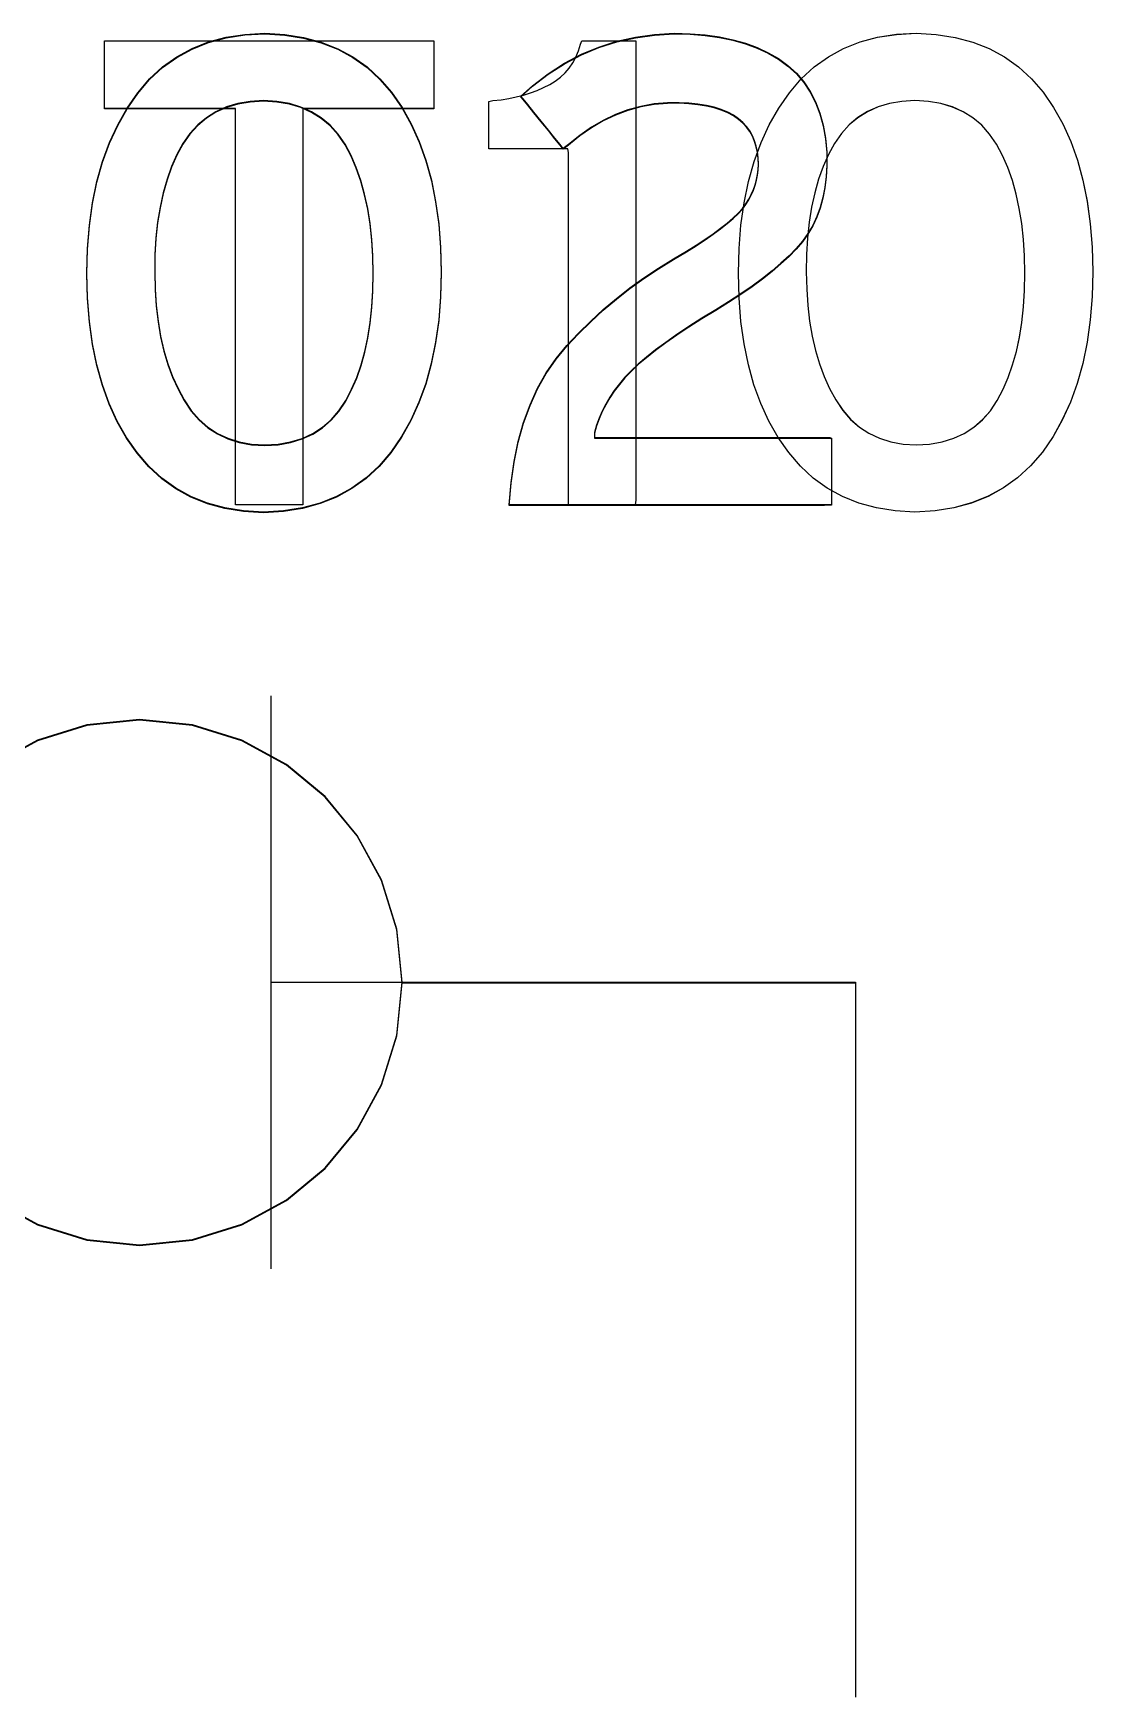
# Model space of a CAD drawing. Extents: x 1 to 47.7, y 0.2 to 35.
# Drawn here: x 33.0986 to 33.3206, y 11.9353 to 12.2837 of the extents above; entities that cross this region are included whole.
import ezdxf

# ---------------------------------------------------------------- set-up
doc = ezdxf.new("R2010")
doc.units = 0
doc.header["$MEASUREMENT"] = 0
for name, color, linetype in [('5_1___24__TARGET_LEDS___12', 7, 'CONTINUOUS'), ('6_2___8__INDEPENDENT_INPUT', 7, 'CONTINUOUS'), ('6_3___8__OPTOISO_INDEPENDE', 7, 'CONTINUOUS'), ('6_4___24__OPTOISO_INDEPEND', 7, 'CONTINUOUS'), ('6_6___8__INDEPENDENT_INPUT', 7, 'CONTINUOUS'), ('6_7___8__OPTOISO_INDEPENDE', 7, 'CONTINUOUS')]:
    doc.layers.add(name, color=color, linetype=linetype)

msp = doc.modelspace()

# ---------------------------------------------------------------- linework, layer by layer
at = {"layer": '5_1___24__TARGET_LEDS___12'}
for points in [[(33.18407, 12.23357), (33.18394, 12.22842), (33.18355, 12.22351), (33.1829, 12.21884), (33.18199, 12.21441), (33.18082, 12.21022), (33.17939, 12.20626), (33.17769, 12.20255), (33.17574, 12.19907), (33.17353, 12.19584), (33.17105, 12.19296), (33.16833, 12.19045), (33.16537, 12.18832), (33.16215, 12.18655), (33.15869, 12.18517), (33.15498, 12.18415), (33.15102, 12.18351), (33.14681, 12.18325), (33.14265, 12.18351), (33.13874, 12.18415), (33.13507, 12.18515), (33.13164, 12.18652), (33.12845, 12.18827), (33.12551, 12.19038), (33.12281, 12.19287), (33.12036, 12.19572), (33.11815, 12.19891), (33.1162, 12.20233), (33.11451, 12.20601), (33.11307, 12.20993), (33.1119, 12.21411), (33.11099, 12.21853), (33.11034, 12.2232), (33.10995, 12.22812), (33.10982, 12.2333), (33.10995, 12.23846), (33.11035, 12.24338), (33.11101, 12.24806), (33.11193, 12.2525), (33.11312, 12.2567), (33.11457, 12.26066), (33.11628, 12.26438), (33.11826, 12.26786), (33.1205, 12.2711), (33.12298, 12.27399), (33.1257, 12.2765), (33.12867, 12.27863), (33.13187, 12.28037), (33.13531, 12.28174), (33.13899, 12.28272), (33.14292, 12.28333), (33.14708, 12.28355), (33.15128, 12.2833), (33.15523, 12.28268), (33.15893, 12.28169), (33.16238, 12.28033), (33.16558, 12.27861), (33.16853, 12.27651), (33.17123, 12.27404), (33.17367, 12.2712), (33.17586, 12.26802), (33.17778, 12.26458), (33.17945, 12.26089), (33.18086, 12.25696), (33.18202, 12.25278), (33.18291, 12.24835), (33.18356, 12.24367), (33.18394, 12.23874)], [(33.19832, 12.18481), (33.19872, 12.18947), (33.19936, 12.19389), (33.20023, 12.19807), (33.20134, 12.20202), (33.20268, 12.20573), (33.20426, 12.2092), (33.20608, 12.21243), (33.20813, 12.21543), (33.21042, 12.21818), (33.21286, 12.22077), (33.21539, 12.22327), (33.21803, 12.22568), (33.22077, 12.22799), (33.22361, 12.23021), (33.22655, 12.23234), (33.22959, 12.23437), (33.23273, 12.23631), (33.23548, 12.23792), (33.23751, 12.23918), (33.23938, 12.2404), (33.24109, 12.24158), (33.24263, 12.24272), (33.24402, 12.24382), (33.24524, 12.24487), (33.2463, 12.24589), (33.2472, 12.24687), (33.24791, 12.24783), (33.24852, 12.24881), (33.24905, 12.24981), (33.2495, 12.25082), (33.24987, 12.25185), (33.25015, 12.2529), (33.25036, 12.25397), (33.25049, 12.25505), (33.25054, 12.25616), (33.2505, 12.25746), (33.25035, 12.25873), (33.2501, 12.25992), (33.24974, 12.26105), (33.24928, 12.26211), (33.24871, 12.2631), (33.24804, 12.26402), (33.24726, 12.26488), (33.24636, 12.26566), (33.2453, 12.2664), (33.2441, 12.26704), (33.24276, 12.2676), (33.24128, 12.26806), (33.23965, 12.26844), (33.23788, 12.26872), (33.23597, 12.26892), (33.23392, 12.26902), (33.23151, 12.26901), (33.22867, 12.26875), (33.2259, 12.26825), (33.2232, 12.26751), (33.22057, 12.26654), (33.21801, 12.26532), (33.21553, 12.26387), (33.21311, 12.26218), (33.21077, 12.26026), (33.20965, 12.25945), (33.20901, 12.26024), (33.20791, 12.26159), (33.20652, 12.2633), (33.205, 12.26517), (33.2035, 12.26701), (33.20219, 12.26862), (33.20123, 12.26981), (33.20077, 12.27037), (33.20322, 12.27258), (33.20651, 12.2751), (33.20991, 12.27729), (33.21344, 12.27915), (33.21709, 12.28068), (33.22087, 12.28189), (33.22476, 12.28277), (33.22878, 12.28332), (33.23292, 12.28355), (33.23624, 12.28347), (33.23938, 12.28322), (33.24236, 12.2828), (33.24517, 12.28222), (33.24782, 12.28148), (33.2503, 12.28057), (33.25261, 12.27949), (33.25475, 12.27825), (33.25673, 12.27683), (33.2585, 12.27518), (33.26006, 12.27336), (33.2614, 12.27136), (33.26253, 12.26918), (33.26343, 12.26683), (33.26413, 12.26429), (33.2646, 12.26158), (33.26486, 12.25869), (33.26489, 12.25592), (33.26476, 12.25355), (33.26448, 12.25129), (33.26405, 12.24913), (33.26349, 12.24709), (33.26278, 12.24516), (33.26193, 12.24333), (33.26093, 12.24161), (33.2598, 12.24001), (33.25847, 12.23848), (33.25696, 12.23694), (33.25527, 12.23539), (33.25342, 12.23381), (33.25139, 12.23221), (33.2492, 12.2306), (33.24683, 12.22896), (33.2443, 12.22731), (33.24159, 12.22564), (33.23868, 12.22386), (33.23596, 12.22213), (33.23343, 12.22045), (33.23111, 12.21883), (33.229, 12.21726), (33.22708, 12.21574), (33.22537, 12.21428), (33.22387, 12.21287), (33.22256, 12.21152), (33.2214, 12.21014), (33.22034, 12.20875), (33.21939, 12.20733), (33.21855, 12.20589), (33.21781, 12.20444), (33.21717, 12.20296), (33.21664, 12.20145), (33.21622, 12.19993), (33.21621, 12.19891), (33.2191, 12.19891), (33.2247, 12.19891), (33.23211, 12.19891), (33.24046, 12.19891), (33.24886, 12.19891), (33.25642, 12.19891), (33.26226, 12.19891), (33.2655, 12.19891), (33.26587, 12.19874), (33.26587, 12.19774), (33.26587, 12.19602), (33.26587, 12.19384), (33.26587, 12.19146), (33.26587, 12.18911), (33.26587, 12.18706), (33.26587, 12.18555), (33.26587, 12.18483), (33.26437, 12.18481), (33.25868, 12.18481), (33.24986, 12.18481), (33.2391, 12.18481), (33.22762, 12.18481), (33.2166, 12.18481), (33.20725, 12.18481), (33.20075, 12.18481)], [(33.16984, 12.2333), (33.16977, 12.23691), (33.16955, 12.24038), (33.16919, 12.24369), (33.16868, 12.24685), (33.16802, 12.24986), (33.16722, 12.25272), (33.16627, 12.25542), (33.16518, 12.25797), (33.16392, 12.26035), (33.16246, 12.26245), (33.1608, 12.26428), (33.15895, 12.26583), (33.15691, 12.26711), (33.15467, 12.26811), (33.15225, 12.26883), (33.14962, 12.26928), (33.14681, 12.26945), (33.14404, 12.26928), (33.14146, 12.26884), (33.13907, 12.26812), (33.13687, 12.26714), (33.13486, 12.26588), (33.13304, 12.26435), (33.13141, 12.26254), (33.12996, 12.26047), (33.1287, 12.25814), (33.12758, 12.25564), (33.12662, 12.25298), (33.12581, 12.25015), (33.12515, 12.24716), (33.12464, 12.24401), (33.12429, 12.24069), (33.12409, 12.23721), (33.12405, 12.23357), (33.12413, 12.22997), (33.12436, 12.22652), (33.12474, 12.22324), (33.12527, 12.2201), (33.12596, 12.21713), (33.1268, 12.21431), (33.1278, 12.21165), (33.12894, 12.20914), (33.13023, 12.20675), (33.13169, 12.20457), (33.13333, 12.20268), (33.13516, 12.20108), (33.13717, 12.19976), (33.13937, 12.19873), (33.14176, 12.19798), (33.14433, 12.19752), (33.14708, 12.19735), (33.14989, 12.19752), (33.15251, 12.19797), (33.15493, 12.19871), (33.15715, 12.19973), (33.15917, 12.20103), (33.161, 12.20262), (33.16263, 12.20448), (33.16407, 12.20663), (33.1653, 12.20899), (33.16636, 12.21147), (33.16729, 12.21411), (33.16807, 12.21691), (33.16871, 12.21986), (33.1692, 12.22298), (33.16956, 12.22626), (33.16977, 12.2297)]]:
    msp.add_lwpolyline(points, close=True, dxfattribs=at)
for points in [[(33.09014, 12.03919), (33.09948, 12.03412), (33.1098, 12.03092), (33.12088, 12.0298), (33.13196, 12.03092), (33.14229, 12.03412), (33.15163, 12.03919), (33.15978, 12.0459), (33.16649, 12.05404), (33.17157, 12.06338), (33.17477, 12.07371), (33.17589, 12.08479), (33.17477, 12.09588), (33.17157, 12.10621), (33.16649, 12.11556), (33.15978, 12.1237), (33.15163, 12.13041), (33.14229, 12.13548), (33.13196, 12.13869), (33.12088, 12.1398), (33.1098, 12.13869), (33.09948, 12.13548), (33.09014, 12.13041)], [(33.17589, 12.08479), (33.27089, 12.08479), (33.27089, 11.93517)]]:
    msp.add_lwpolyline(points, dxfattribs=at)
at = {"layer": '6_2___8__INDEPENDENT_INPUT'}
for points in [[(33.15506, 12.26789), (33.15506, 12.18494), (33.14096, 12.18494), (33.14096, 12.26789), (33.1135, 12.26789), (33.1135, 12.28212), (33.18255, 12.28212), (33.18255, 12.26789), (33.15506, 12.26789)], [(33.1484, 12.1449), (33.1484, 12.02491)], [(33.1484, 12.08491), (33.27091, 12.08491), (33.27091, 11.93527)]]:
    msp.add_lwpolyline(points, dxfattribs=at)
for points in [[(33.21075, 12.18494), (33.21075, 12.1878), (33.21075, 12.19538), (33.21075, 12.20624), (33.21075, 12.21892), (33.21075, 12.23197), (33.21075, 12.24392), (33.21075, 12.25333), (33.21075, 12.25873), (33.21058, 12.25947), (33.20937, 12.25947), (33.20726, 12.25947), (33.20459, 12.25947), (33.20166, 12.25947), (33.19882, 12.25947), (33.19639, 12.25947), (33.19469, 12.25947), (33.19405, 12.25947), (33.19405, 12.25986), (33.19405, 12.26088), (33.19405, 12.26234), (33.19405, 12.26405), (33.19405, 12.26581), (33.19405, 12.26742), (33.19405, 12.26868), (33.19405, 12.26941), (33.19492, 12.26958), (33.19661, 12.26978), (33.19824, 12.27003), (33.19981, 12.27036), (33.20132, 12.27075), (33.20278, 12.27121), (33.20418, 12.27173), (33.20552, 12.27232), (33.2068, 12.27297), (33.20798, 12.27367), (33.20906, 12.27448), (33.21002, 12.27538), (33.21088, 12.27638), (33.21164, 12.27748), (33.21228, 12.27868), (33.21282, 12.27999), (33.21326, 12.28139), (33.21355, 12.28212), (33.21437, 12.28212), (33.21581, 12.28212), (33.21764, 12.28212), (33.21964, 12.28212), (33.22158, 12.28212), (33.22324, 12.28212), (33.2244, 12.28212), (33.22484, 12.28212), (33.22484, 12.27841), (33.22484, 12.26852), (33.22484, 12.25435), (33.22484, 12.23782), (33.22484, 12.22081), (33.22484, 12.20522), (33.22484, 12.19295), (33.22484, 12.18591), (33.2247, 12.18494), (33.22368, 12.18494), (33.2219, 12.18494), (33.21964, 12.18494), (33.21717, 12.18494), (33.21477, 12.18494), (33.21272, 12.18494), (33.21129, 12.18494)], [(33.3206, 12.2337), (33.32047, 12.22856), (33.32008, 12.22365), (33.31943, 12.21898), (33.31852, 12.21455), (33.31734, 12.21035), (33.31591, 12.2064), (33.31422, 12.20268), (33.31227, 12.19921), (33.31005, 12.19598), (33.30758, 12.19309), (33.30486, 12.19059), (33.30189, 12.18845), (33.29868, 12.18669), (33.29522, 12.1853), (33.29151, 12.18429), (33.28755, 12.18365), (33.28334, 12.18338), (33.27918, 12.18365), (33.27527, 12.18428), (33.27159, 12.18529), (33.26817, 12.18666), (33.26498, 12.1884), (33.26204, 12.19052), (33.25934, 12.193), (33.25689, 12.19586), (33.25468, 12.19904), (33.25273, 12.20247), (33.25103, 12.20614), (33.2496, 12.21007), (33.24843, 12.21424), (33.24752, 12.21866), (33.24687, 12.22334), (33.24648, 12.22826), (33.24635, 12.23343), (33.24648, 12.23859), (33.24688, 12.24352), (33.24754, 12.2482), (33.24846, 12.25264), (33.24965, 12.25684), (33.2511, 12.2608), (33.25281, 12.26452), (33.25479, 12.268), (33.25703, 12.27123), (33.25951, 12.27413), (33.26223, 12.27663), (33.2652, 12.27876), (33.2684, 12.28051), (33.27184, 12.28188), (33.27552, 12.28286), (33.27945, 12.28346), (33.28361, 12.28368), (33.28781, 12.28344), (33.29176, 12.28282), (33.29546, 12.28183), (33.29891, 12.28047), (33.30211, 12.27874), (33.30506, 12.27664), (33.30776, 12.27418), (33.3102, 12.27134), (33.31239, 12.26816), (33.31431, 12.26472), (33.31598, 12.26103), (33.31739, 12.25709), (33.31854, 12.25291), (33.31944, 12.24848), (33.32008, 12.2438), (33.32047, 12.23888)], [(33.30637, 12.23343), (33.3063, 12.23705), (33.30608, 12.24051), (33.30571, 12.24383), (33.30521, 12.24699), (33.30455, 12.25), (33.30375, 12.25285), (33.3028, 12.25556), (33.30171, 12.25811), (33.30045, 12.26048), (33.29899, 12.26259), (33.29733, 12.26441), (33.29548, 12.26597), (33.29344, 12.26724), (33.2912, 12.26824), (33.28877, 12.26897), (33.28615, 12.26941), (33.28334, 12.26959), (33.28057, 12.26942), (33.27799, 12.26897), (33.2756, 12.26826), (33.2734, 12.26727), (33.27139, 12.26601), (33.26957, 12.26448), (33.26794, 12.26268), (33.26649, 12.2606), (33.26523, 12.25827), (33.26411, 12.25578), (33.26315, 12.25311), (33.26234, 12.25029), (33.26168, 12.2473), (33.26117, 12.24415), (33.26082, 12.24083), (33.26062, 12.23735), (33.26058, 12.2337), (33.26066, 12.2301), (33.26089, 12.22666), (33.26127, 12.22337), (33.2618, 12.22024), (33.26249, 12.21726), (33.26333, 12.21445), (33.26432, 12.21178), (33.26547, 12.20928), (33.26676, 12.20689), (33.26822, 12.20471), (33.26986, 12.20282), (33.27169, 12.20121), (33.2737, 12.1999), (33.2759, 12.19886), (33.27828, 12.19812), (33.28085, 12.19766), (33.28361, 12.19748), (33.28642, 12.19766), (33.28904, 12.19811), (33.29146, 12.19885), (33.29368, 12.19987), (33.2957, 12.20117), (33.29753, 12.20275), (33.29916, 12.20462), (33.3006, 12.20677), (33.30183, 12.20913), (33.30289, 12.21161), (33.30381, 12.21424), (33.3046, 12.21704), (33.30523, 12.22), (33.30573, 12.22312), (33.30609, 12.2264), (33.3063, 12.22983)]]:
    msp.add_lwpolyline(points, close=True, dxfattribs=at)
at = {"layer": '6_3___8__OPTOISO_INDEPENDE'}
for points in [[(33.15506, 12.26789), (33.15506, 12.18494), (33.14096, 12.18494), (33.14096, 12.26789), (33.1135, 12.26789), (33.1135, 12.28212), (33.18255, 12.28212), (33.18255, 12.26789), (33.15506, 12.26789)], [(33.1484, 12.1449), (33.1484, 12.02491)], [(33.1484, 12.08491), (33.2709, 12.08491), (33.2709, 11.93527)]]:
    msp.add_lwpolyline(points, dxfattribs=at)
for points in [[(33.21075, 12.18494), (33.21075, 12.1878), (33.21075, 12.19538), (33.21075, 12.20624), (33.21075, 12.21892), (33.21075, 12.23197), (33.21075, 12.24392), (33.21075, 12.25333), (33.21075, 12.25873), (33.21058, 12.25947), (33.20937, 12.25947), (33.20726, 12.25947), (33.20459, 12.25947), (33.20166, 12.25947), (33.19882, 12.25947), (33.19639, 12.25947), (33.19469, 12.25947), (33.19405, 12.25947), (33.19405, 12.25986), (33.19405, 12.26088), (33.19405, 12.26234), (33.19405, 12.26405), (33.19405, 12.26581), (33.19405, 12.26742), (33.19405, 12.26868), (33.19405, 12.26941), (33.19492, 12.26958), (33.19661, 12.26978), (33.19824, 12.27003), (33.19981, 12.27036), (33.20132, 12.27075), (33.20278, 12.27121), (33.20418, 12.27173), (33.20552, 12.27232), (33.2068, 12.27297), (33.20798, 12.27367), (33.20906, 12.27448), (33.21002, 12.27538), (33.21088, 12.27638), (33.21164, 12.27748), (33.21228, 12.27868), (33.21282, 12.27999), (33.21326, 12.28139), (33.21355, 12.28212), (33.21437, 12.28212), (33.21581, 12.28212), (33.21764, 12.28212), (33.21964, 12.28212), (33.22158, 12.28212), (33.22324, 12.28212), (33.2244, 12.28212), (33.22484, 12.28212), (33.22484, 12.27841), (33.22484, 12.26852), (33.22484, 12.25435), (33.22484, 12.23782), (33.22484, 12.22081), (33.22484, 12.20522), (33.22484, 12.19295), (33.22484, 12.18591), (33.2247, 12.18494), (33.22368, 12.18494), (33.2219, 12.18494), (33.21964, 12.18494), (33.21717, 12.18494), (33.21477, 12.18494), (33.21272, 12.18494), (33.21129, 12.18494)], [(33.3206, 12.2337), (33.32047, 12.22856), (33.32008, 12.22365), (33.31943, 12.21898), (33.31852, 12.21455), (33.31734, 12.21035), (33.31591, 12.2064), (33.31422, 12.20268), (33.31227, 12.19921), (33.31005, 12.19598), (33.30758, 12.19309), (33.30486, 12.19059), (33.30189, 12.18845), (33.29868, 12.18669), (33.29522, 12.1853), (33.29151, 12.18429), (33.28755, 12.18365), (33.28334, 12.18338), (33.27918, 12.18365), (33.27527, 12.18428), (33.27159, 12.18529), (33.26817, 12.18666), (33.26498, 12.1884), (33.26204, 12.19052), (33.25934, 12.193), (33.25689, 12.19586), (33.25468, 12.19904), (33.25273, 12.20247), (33.25103, 12.20614), (33.2496, 12.21007), (33.24843, 12.21424), (33.24752, 12.21866), (33.24687, 12.22334), (33.24648, 12.22826), (33.24635, 12.23343), (33.24648, 12.23859), (33.24688, 12.24352), (33.24754, 12.2482), (33.24846, 12.25264), (33.24965, 12.25684), (33.2511, 12.2608), (33.25281, 12.26452), (33.25479, 12.268), (33.25703, 12.27123), (33.25951, 12.27413), (33.26223, 12.27663), (33.2652, 12.27876), (33.2684, 12.28051), (33.27184, 12.28188), (33.27552, 12.28286), (33.27945, 12.28346), (33.28361, 12.28368), (33.28781, 12.28344), (33.29176, 12.28282), (33.29546, 12.28183), (33.29891, 12.28047), (33.30211, 12.27874), (33.30506, 12.27664), (33.30776, 12.27418), (33.3102, 12.27134), (33.31239, 12.26816), (33.31431, 12.26472), (33.31598, 12.26103), (33.31739, 12.25709), (33.31854, 12.25291), (33.31944, 12.24848), (33.32008, 12.2438), (33.32047, 12.23888)], [(33.30637, 12.23343), (33.3063, 12.23705), (33.30608, 12.24051), (33.30571, 12.24383), (33.30521, 12.24699), (33.30455, 12.25), (33.30375, 12.25285), (33.3028, 12.25556), (33.30171, 12.25811), (33.30045, 12.26048), (33.29899, 12.26259), (33.29733, 12.26441), (33.29548, 12.26597), (33.29344, 12.26724), (33.2912, 12.26824), (33.28877, 12.26897), (33.28615, 12.26941), (33.28334, 12.26959), (33.28057, 12.26942), (33.27799, 12.26897), (33.2756, 12.26826), (33.2734, 12.26727), (33.27139, 12.26601), (33.26957, 12.26448), (33.26794, 12.26268), (33.26649, 12.2606), (33.26523, 12.25827), (33.26411, 12.25578), (33.26315, 12.25311), (33.26234, 12.25029), (33.26168, 12.2473), (33.26117, 12.24415), (33.26082, 12.24083), (33.26062, 12.23735), (33.26058, 12.2337), (33.26066, 12.2301), (33.26089, 12.22666), (33.26127, 12.22337), (33.2618, 12.22024), (33.26249, 12.21726), (33.26333, 12.21445), (33.26432, 12.21178), (33.26547, 12.20928), (33.26676, 12.20689), (33.26822, 12.20471), (33.26986, 12.20282), (33.27169, 12.20121), (33.2737, 12.1999), (33.2759, 12.19886), (33.27828, 12.19812), (33.28085, 12.19766), (33.28361, 12.19748), (33.28642, 12.19766), (33.28904, 12.19811), (33.29146, 12.19885), (33.29368, 12.19987), (33.2957, 12.20117), (33.29753, 12.20275), (33.29916, 12.20462), (33.3006, 12.20677), (33.30183, 12.20913), (33.30289, 12.21161), (33.30381, 12.21424), (33.3046, 12.21704), (33.30523, 12.22), (33.30573, 12.22312), (33.30609, 12.2264), (33.3063, 12.22983)]]:
    msp.add_lwpolyline(points, close=True, dxfattribs=at)
at = {"layer": '6_4___24__OPTOISO_INDEPEND'}
for points in [[(33.18407, 12.2337), (33.18394, 12.22855), (33.18355, 12.22364), (33.1829, 12.21897), (33.18199, 12.21454), (33.18082, 12.21035), (33.17939, 12.20639), (33.17769, 12.20268), (33.17574, 12.1992), (33.17353, 12.19597), (33.17105, 12.19309), (33.16833, 12.19058), (33.16537, 12.18844), (33.16215, 12.18668), (33.15869, 12.1853), (33.15498, 12.18428), (33.15102, 12.18364), (33.14681, 12.18338), (33.14265, 12.18364), (33.13874, 12.18427), (33.13507, 12.18528), (33.13164, 12.18665), (33.12845, 12.1884), (33.12551, 12.19051), (33.12281, 12.19299), (33.12036, 12.19585), (33.11815, 12.19903), (33.1162, 12.20246), (33.11451, 12.20614), (33.11307, 12.21006), (33.1119, 12.21423), (33.11099, 12.21866), (33.11034, 12.22333), (33.10995, 12.22825), (33.10982, 12.23343), (33.10995, 12.23859), (33.11035, 12.24351), (33.11101, 12.24819), (33.11193, 12.25263), (33.11312, 12.25683), (33.11457, 12.26079), (33.11628, 12.26451), (33.11826, 12.26799), (33.1205, 12.27123), (33.12298, 12.27412), (33.1257, 12.27663), (33.12867, 12.27876), (33.13187, 12.2805), (33.13531, 12.28187), (33.13899, 12.28285), (33.14292, 12.28346), (33.14708, 12.28368), (33.15128, 12.28343), (33.15523, 12.28281), (33.15893, 12.28182), (33.16238, 12.28046), (33.16558, 12.27874), (33.16853, 12.27664), (33.17123, 12.27417), (33.17367, 12.27133), (33.17586, 12.26815), (33.17778, 12.26471), (33.17945, 12.26102), (33.18086, 12.25709), (33.18202, 12.25291), (33.18291, 12.24847), (33.18356, 12.2438), (33.18394, 12.23887)], [(33.19832, 12.18494), (33.19872, 12.1896), (33.19936, 12.19402), (33.20023, 12.1982), (33.20134, 12.20215), (33.20268, 12.20586), (33.20426, 12.20933), (33.20608, 12.21256), (33.20813, 12.21555), (33.21042, 12.21831), (33.21286, 12.2209), (33.21539, 12.2234), (33.21803, 12.22581), (33.22077, 12.22812), (33.22361, 12.23034), (33.22655, 12.23247), (33.22959, 12.2345), (33.23273, 12.23644), (33.23548, 12.23805), (33.23751, 12.23931), (33.23938, 12.24053), (33.24109, 12.24171), (33.24263, 12.24285), (33.24402, 12.24394), (33.24524, 12.245), (33.2463, 12.24602), (33.2472, 12.247), (33.24791, 12.24796), (33.24852, 12.24894), (33.24905, 12.24994), (33.2495, 12.25095), (33.24987, 12.25198), (33.25015, 12.25303), (33.25036, 12.2541), (33.25049, 12.25518), (33.25054, 12.25629), (33.2505, 12.25759), (33.25035, 12.25886), (33.2501, 12.26005), (33.24974, 12.26118), (33.24928, 12.26224), (33.24871, 12.26323), (33.24804, 12.26415), (33.24726, 12.26501), (33.24636, 12.26579), (33.2453, 12.26653), (33.2441, 12.26717), (33.24276, 12.26773), (33.24128, 12.26819), (33.23965, 12.26857), (33.23788, 12.26885), (33.23597, 12.26905), (33.23392, 12.26915), (33.23151, 12.26914), (33.22867, 12.26888), (33.2259, 12.26838), (33.2232, 12.26764), (33.22057, 12.26667), (33.21801, 12.26545), (33.21553, 12.264), (33.21311, 12.26231), (33.21077, 12.26039), (33.20965, 12.25958), (33.20901, 12.26037), (33.20791, 12.26172), (33.20652, 12.26343), (33.205, 12.2653), (33.2035, 12.26714), (33.20219, 12.26875), (33.20123, 12.26994), (33.20077, 12.2705), (33.20322, 12.27271), (33.20651, 12.27522), (33.20991, 12.27741), (33.21344, 12.27928), (33.21709, 12.28081), (33.22087, 12.28202), (33.22476, 12.2829), (33.22878, 12.28345), (33.23292, 12.28368), (33.23624, 12.28359), (33.23938, 12.28335), (33.24236, 12.28293), (33.24517, 12.28235), (33.24782, 12.28161), (33.2503, 12.2807), (33.25261, 12.27962), (33.25475, 12.27838), (33.25673, 12.27696), (33.2585, 12.27531), (33.26006, 12.27349), (33.2614, 12.27149), (33.26253, 12.26931), (33.26343, 12.26695), (33.26413, 12.26442), (33.2646, 12.26171), (33.26486, 12.25882), (33.26489, 12.25605), (33.26476, 12.25368), (33.26448, 12.25142), (33.26405, 12.24926), (33.26349, 12.24722), (33.26278, 12.24528), (33.26193, 12.24346), (33.26093, 12.24174), (33.2598, 12.24014), (33.25847, 12.23861), (33.25696, 12.23707), (33.25527, 12.23551), (33.25342, 12.23394), (33.25139, 12.23234), (33.2492, 12.23073), (33.24683, 12.22909), (33.2443, 12.22743), (33.24159, 12.22576), (33.23868, 12.22399), (33.23596, 12.22225), (33.23343, 12.22058), (33.23111, 12.21895), (33.229, 12.21738), (33.22708, 12.21587), (33.22537, 12.21441), (33.22387, 12.213), (33.22256, 12.21165), (33.2214, 12.21027), (33.22034, 12.20888), (33.21939, 12.20746), (33.21855, 12.20602), (33.21781, 12.20456), (33.21717, 12.20308), (33.21664, 12.20158), (33.21622, 12.20006), (33.21621, 12.19904), (33.2191, 12.19904), (33.2247, 12.19904), (33.23211, 12.19904), (33.24046, 12.19904), (33.24886, 12.19904), (33.25642, 12.19904), (33.26226, 12.19904), (33.2655, 12.19904), (33.26587, 12.19887), (33.26587, 12.19786), (33.26587, 12.19615), (33.26587, 12.19397), (33.26587, 12.19158), (33.26587, 12.18924), (33.26587, 12.18719), (33.26587, 12.18568), (33.26587, 12.18496), (33.26437, 12.18494), (33.25868, 12.18494), (33.24986, 12.18494), (33.2391, 12.18494), (33.22762, 12.18494), (33.2166, 12.18494), (33.20725, 12.18494), (33.20075, 12.18494)], [(33.16984, 12.23343), (33.16977, 12.23704), (33.16955, 12.24051), (33.16919, 12.24382), (33.16868, 12.24698), (33.16802, 12.24999), (33.16722, 12.25285), (33.16627, 12.25555), (33.16518, 12.2581), (33.16392, 12.26047), (33.16246, 12.26258), (33.1608, 12.26441), (33.15895, 12.26596), (33.15691, 12.26724), (33.15467, 12.26824), (33.15225, 12.26896), (33.14962, 12.26941), (33.14681, 12.26958), (33.14404, 12.26941), (33.14146, 12.26897), (33.13907, 12.26826), (33.13687, 12.26727), (33.13486, 12.26601), (33.13304, 12.26448), (33.13141, 12.26267), (33.12996, 12.26059), (33.1287, 12.25827), (33.12758, 12.25577), (33.12662, 12.2531), (33.12581, 12.25028), (33.12515, 12.24729), (33.12464, 12.24414), (33.12429, 12.24082), (33.12409, 12.23734), (33.12405, 12.2337), (33.12413, 12.2301), (33.12436, 12.22665), (33.12474, 12.22336), (33.12527, 12.22023), (33.12596, 12.21726), (33.1268, 12.21444), (33.1278, 12.21178), (33.12894, 12.20927), (33.13023, 12.20688), (33.13169, 12.2047), (33.13333, 12.20281), (33.13516, 12.20121), (33.13717, 12.19989), (33.13937, 12.19886), (33.14176, 12.19811), (33.14433, 12.19765), (33.14708, 12.19748), (33.14989, 12.19765), (33.15251, 12.1981), (33.15493, 12.19884), (33.15715, 12.19986), (33.15917, 12.20116), (33.161, 12.20275), (33.16263, 12.20461), (33.16407, 12.20676), (33.1653, 12.20912), (33.16636, 12.2116), (33.16729, 12.21424), (33.16807, 12.21703), (33.16871, 12.21999), (33.1692, 12.22311), (33.16956, 12.22639), (33.16977, 12.22983)]]:
    msp.add_lwpolyline(points, close=True, dxfattribs=at)
for points in [[(33.09014, 12.03932), (33.09948, 12.03425), (33.1098, 12.03105), (33.12088, 12.02994), (33.13196, 12.03105), (33.14229, 12.03425), (33.15163, 12.03932), (33.15978, 12.04604), (33.16649, 12.05417), (33.17157, 12.06351), (33.17477, 12.07384), (33.17589, 12.08492), (33.17477, 12.09601), (33.17157, 12.10634), (33.16649, 12.11569), (33.15978, 12.12383), (33.15163, 12.13054), (33.14229, 12.13561), (33.13196, 12.13882), (33.12088, 12.13994), (33.1098, 12.13882), (33.09948, 12.13561), (33.09014, 12.13054)], [(33.17589, 12.08492), (33.27089, 12.08492), (33.27088, 11.93527)]]:
    msp.add_lwpolyline(points, dxfattribs=at)
at = {"layer": '6_6___8__INDEPENDENT_INPUT'}
for points in [[(33.15506, 12.2679), (33.15506, 12.18495), (33.14096, 12.18495), (33.14096, 12.2679), (33.1135, 12.2679), (33.1135, 12.28213), (33.18255, 12.28213), (33.18255, 12.2679), (33.15506, 12.2679)], [(33.1484, 12.1449), (33.1484, 12.02491)], [(33.1484, 12.08491), (33.27091, 12.08491), (33.27091, 11.93527)]]:
    msp.add_lwpolyline(points, dxfattribs=at)
for points in [[(33.21075, 12.18495), (33.21075, 12.1878), (33.21075, 12.19539), (33.21075, 12.20625), (33.21075, 12.21893), (33.21075, 12.23198), (33.21075, 12.24393), (33.21075, 12.25334), (33.21075, 12.25874), (33.21058, 12.25948), (33.20937, 12.25948), (33.20726, 12.25948), (33.20459, 12.25948), (33.20166, 12.25948), (33.19882, 12.25948), (33.19639, 12.25948), (33.19469, 12.25948), (33.19405, 12.25948), (33.19405, 12.25986), (33.19405, 12.26089), (33.19405, 12.26235), (33.19405, 12.26406), (33.19405, 12.26581), (33.19405, 12.26742), (33.19405, 12.26869), (33.19405, 12.26942), (33.19492, 12.26959), (33.19661, 12.26978), (33.19824, 12.27004), (33.19981, 12.27037), (33.20132, 12.27076), (33.20278, 12.27121), (33.20418, 12.27173), (33.20552, 12.27232), (33.2068, 12.27298), (33.20798, 12.27368), (33.20906, 12.27448), (33.21002, 12.27539), (33.21088, 12.27639), (33.21164, 12.27749), (33.21228, 12.27869), (33.21282, 12.27999), (33.21326, 12.28139), (33.21355, 12.28213), (33.21437, 12.28213), (33.21581, 12.28213), (33.21764, 12.28213), (33.21964, 12.28213), (33.22158, 12.28213), (33.22324, 12.28213), (33.2244, 12.28213), (33.22484, 12.28213), (33.22484, 12.27841), (33.22484, 12.26852), (33.22484, 12.25436), (33.22484, 12.23782), (33.22484, 12.22081), (33.22484, 12.20523), (33.22484, 12.19296), (33.22484, 12.18592), (33.2247, 12.18495), (33.22368, 12.18495), (33.2219, 12.18495), (33.21964, 12.18495), (33.21717, 12.18495), (33.21477, 12.18495), (33.21272, 12.18495), (33.21129, 12.18495)], [(33.3206, 12.23371), (33.32047, 12.22856), (33.32008, 12.22366), (33.31943, 12.21899), (33.31852, 12.21455), (33.31734, 12.21036), (33.31591, 12.20641), (33.31422, 12.20269), (33.31227, 12.19921), (33.31005, 12.19598), (33.30758, 12.1931), (33.30486, 12.19059), (33.30189, 12.18846), (33.29868, 12.1867), (33.29522, 12.18531), (33.29151, 12.1843), (33.28755, 12.18366), (33.28334, 12.18339), (33.27918, 12.18365), (33.27527, 12.18429), (33.27159, 12.18529), (33.26817, 12.18667), (33.26498, 12.18841), (33.26204, 12.19052), (33.25934, 12.19301), (33.25689, 12.19586), (33.25468, 12.19905), (33.25273, 12.20247), (33.25103, 12.20615), (33.2496, 12.21007), (33.24843, 12.21425), (33.24752, 12.21867), (33.24687, 12.22334), (33.24648, 12.22827), (33.24635, 12.23344), (33.24648, 12.2386), (33.24688, 12.24352), (33.24754, 12.2482), (33.24846, 12.25265), (33.24965, 12.25685), (33.2511, 12.26081), (33.25281, 12.26453), (33.25479, 12.268), (33.25703, 12.27124), (33.25951, 12.27413), (33.26223, 12.27664), (33.2652, 12.27877), (33.2684, 12.28052), (33.27184, 12.28188), (33.27552, 12.28287), (33.27945, 12.28347), (33.28361, 12.28369), (33.28781, 12.28344), (33.29176, 12.28282), (33.29546, 12.28183), (33.29891, 12.28048), (33.30211, 12.27875), (33.30506, 12.27665), (33.30776, 12.27418), (33.3102, 12.27135), (33.31239, 12.26816), (33.31431, 12.26472), (33.31598, 12.26104), (33.31739, 12.2571), (33.31854, 12.25292), (33.31944, 12.24849), (33.32008, 12.24381), (33.32047, 12.23888)], [(33.30637, 12.23344), (33.3063, 12.23706), (33.30608, 12.24052), (33.30571, 12.24383), (33.30521, 12.24699), (33.30455, 12.25), (33.30375, 12.25286), (33.3028, 12.25556), (33.30171, 12.25811), (33.30045, 12.26049), (33.29899, 12.26259), (33.29733, 12.26442), (33.29548, 12.26598), (33.29344, 12.26725), (33.2912, 12.26825), (33.28877, 12.26898), (33.28615, 12.26942), (33.28334, 12.26959), (33.28057, 12.26942), (33.27799, 12.26898), (33.2756, 12.26827), (33.2734, 12.26728), (33.27139, 12.26602), (33.26957, 12.26449), (33.26794, 12.26269), (33.26649, 12.26061), (33.26523, 12.25828), (33.26411, 12.25578), (33.26315, 12.25312), (33.26234, 12.25029), (33.26168, 12.2473), (33.26117, 12.24415), (33.26082, 12.24084), (33.26062, 12.23735), (33.26058, 12.23371), (33.26066, 12.23011), (33.26089, 12.22667), (33.26127, 12.22338), (33.2618, 12.22025), (33.26249, 12.21727), (33.26333, 12.21445), (33.26432, 12.21179), (33.26547, 12.20928), (33.26676, 12.20689), (33.26822, 12.20472), (33.26986, 12.20283), (33.27169, 12.20122), (33.2737, 12.1999), (33.2759, 12.19887), (33.27828, 12.19812), (33.28085, 12.19766), (33.28361, 12.19749), (33.28642, 12.19766), (33.28904, 12.19812), (33.29146, 12.19885), (33.29368, 12.19987), (33.2957, 12.20118), (33.29753, 12.20276), (33.29916, 12.20463), (33.3006, 12.20677), (33.30183, 12.20913), (33.30289, 12.21161), (33.30381, 12.21425), (33.3046, 12.21705), (33.30523, 12.22001), (33.30573, 12.22312), (33.30609, 12.2264), (33.3063, 12.22984)]]:
    msp.add_lwpolyline(points, close=True, dxfattribs=at)
at = {"layer": '6_7___8__OPTOISO_INDEPENDE'}
for points in [[(33.15506, 12.26789), (33.15506, 12.18494), (33.14096, 12.18494), (33.14096, 12.26789), (33.1135, 12.26789), (33.1135, 12.28212), (33.18255, 12.28212), (33.18255, 12.26789), (33.15506, 12.26789)], [(33.1484, 12.1449), (33.1484, 12.02491)], [(33.1484, 12.08491), (33.2709, 12.08491), (33.2709, 11.93527)]]:
    msp.add_lwpolyline(points, dxfattribs=at)
for points in [[(33.21075, 12.18494), (33.21075, 12.1878), (33.21075, 12.19538), (33.21075, 12.20624), (33.21075, 12.21892), (33.21075, 12.23197), (33.21075, 12.24392), (33.21075, 12.25333), (33.21075, 12.25873), (33.21058, 12.25947), (33.20937, 12.25947), (33.20726, 12.25947), (33.20459, 12.25947), (33.20166, 12.25947), (33.19882, 12.25947), (33.19639, 12.25947), (33.19469, 12.25947), (33.19405, 12.25947), (33.19405, 12.25986), (33.19405, 12.26088), (33.19405, 12.26234), (33.19405, 12.26405), (33.19405, 12.26581), (33.19405, 12.26742), (33.19405, 12.26868), (33.19405, 12.26941), (33.19492, 12.26958), (33.19661, 12.26978), (33.19824, 12.27003), (33.19981, 12.27036), (33.20132, 12.27075), (33.20278, 12.27121), (33.20418, 12.27173), (33.20552, 12.27232), (33.2068, 12.27297), (33.20798, 12.27367), (33.20906, 12.27448), (33.21002, 12.27538), (33.21088, 12.27638), (33.21164, 12.27748), (33.21228, 12.27868), (33.21282, 12.27999), (33.21326, 12.28139), (33.21355, 12.28212), (33.21437, 12.28212), (33.21581, 12.28212), (33.21764, 12.28212), (33.21964, 12.28212), (33.22158, 12.28212), (33.22324, 12.28212), (33.2244, 12.28212), (33.22484, 12.28212), (33.22484, 12.27841), (33.22484, 12.26852), (33.22484, 12.25435), (33.22484, 12.23782), (33.22484, 12.22081), (33.22484, 12.20522), (33.22484, 12.19295), (33.22484, 12.18591), (33.2247, 12.18494), (33.22368, 12.18494), (33.2219, 12.18494), (33.21964, 12.18494), (33.21717, 12.18494), (33.21477, 12.18494), (33.21272, 12.18494), (33.21129, 12.18494)], [(33.3206, 12.2337), (33.32047, 12.22856), (33.32008, 12.22365), (33.31943, 12.21898), (33.31852, 12.21455), (33.31734, 12.21035), (33.31591, 12.2064), (33.31422, 12.20268), (33.31227, 12.19921), (33.31005, 12.19598), (33.30758, 12.19309), (33.30486, 12.19059), (33.30189, 12.18845), (33.29868, 12.18669), (33.29522, 12.1853), (33.29151, 12.18429), (33.28755, 12.18365), (33.28334, 12.18338), (33.27918, 12.18365), (33.27527, 12.18428), (33.27159, 12.18529), (33.26817, 12.18666), (33.26498, 12.1884), (33.26204, 12.19052), (33.25934, 12.193), (33.25689, 12.19586), (33.25468, 12.19904), (33.25273, 12.20247), (33.25103, 12.20614), (33.2496, 12.21007), (33.24843, 12.21424), (33.24752, 12.21866), (33.24687, 12.22334), (33.24648, 12.22826), (33.24635, 12.23343), (33.24648, 12.23859), (33.24688, 12.24352), (33.24754, 12.2482), (33.24846, 12.25264), (33.24965, 12.25684), (33.2511, 12.2608), (33.25281, 12.26452), (33.25479, 12.268), (33.25703, 12.27123), (33.25951, 12.27413), (33.26223, 12.27663), (33.2652, 12.27876), (33.2684, 12.28051), (33.27184, 12.28188), (33.27552, 12.28286), (33.27945, 12.28346), (33.28361, 12.28368), (33.28781, 12.28344), (33.29176, 12.28282), (33.29546, 12.28183), (33.29891, 12.28047), (33.30211, 12.27874), (33.30506, 12.27664), (33.30776, 12.27418), (33.3102, 12.27134), (33.31239, 12.26816), (33.31431, 12.26472), (33.31598, 12.26103), (33.31739, 12.25709), (33.31854, 12.25291), (33.31944, 12.24848), (33.32008, 12.2438), (33.32047, 12.23888)], [(33.30637, 12.23343), (33.3063, 12.23705), (33.30608, 12.24051), (33.30571, 12.24383), (33.30521, 12.24699), (33.30455, 12.25), (33.30375, 12.25285), (33.3028, 12.25556), (33.30171, 12.25811), (33.30045, 12.26048), (33.29899, 12.26259), (33.29733, 12.26441), (33.29548, 12.26597), (33.29344, 12.26724), (33.2912, 12.26824), (33.28877, 12.26897), (33.28615, 12.26941), (33.28334, 12.26959), (33.28057, 12.26942), (33.27799, 12.26897), (33.2756, 12.26826), (33.2734, 12.26727), (33.27139, 12.26601), (33.26957, 12.26448), (33.26794, 12.26268), (33.26649, 12.2606), (33.26523, 12.25827), (33.26411, 12.25578), (33.26315, 12.25311), (33.26234, 12.25029), (33.26168, 12.2473), (33.26117, 12.24415), (33.26082, 12.24083), (33.26062, 12.23735), (33.26058, 12.2337), (33.26066, 12.2301), (33.26089, 12.22666), (33.26127, 12.22337), (33.2618, 12.22024), (33.26249, 12.21726), (33.26333, 12.21445), (33.26432, 12.21178), (33.26547, 12.20928), (33.26676, 12.20689), (33.26822, 12.20471), (33.26986, 12.20282), (33.27169, 12.20121), (33.2737, 12.1999), (33.2759, 12.19886), (33.27828, 12.19812), (33.28085, 12.19766), (33.28361, 12.19748), (33.28642, 12.19766), (33.28904, 12.19811), (33.29146, 12.19885), (33.29368, 12.19987), (33.2957, 12.20117), (33.29753, 12.20275), (33.29916, 12.20462), (33.3006, 12.20677), (33.30183, 12.20913), (33.30289, 12.21161), (33.30381, 12.21424), (33.3046, 12.21704), (33.30523, 12.22), (33.30573, 12.22312), (33.30609, 12.2264), (33.3063, 12.22983)]]:
    msp.add_lwpolyline(points, close=True, dxfattribs=at)

doc.saveas('drawing.dxf')
